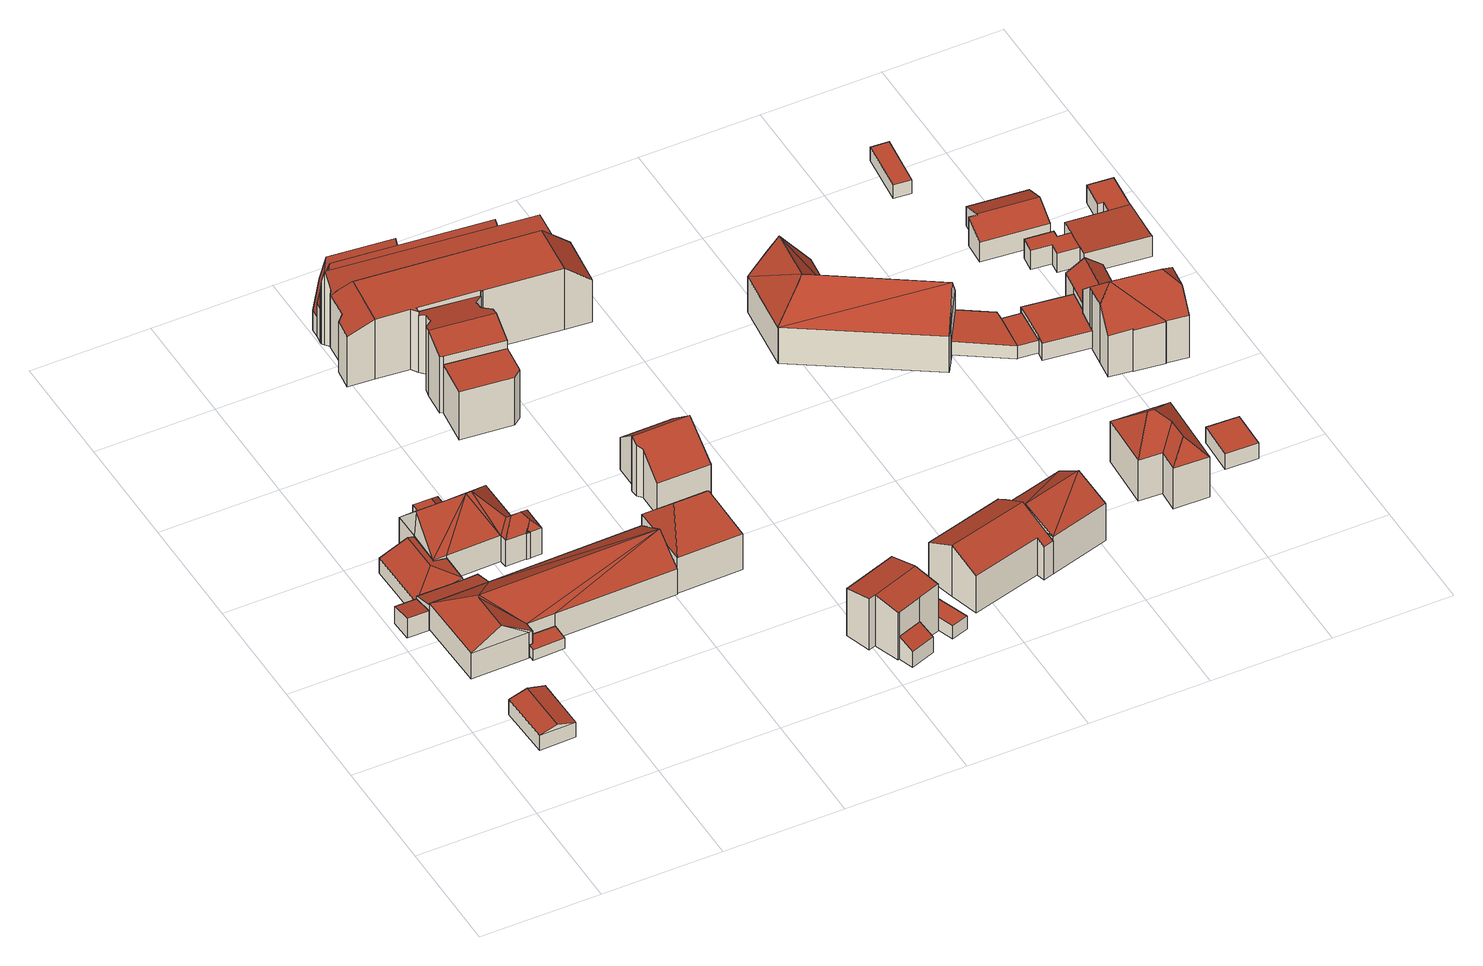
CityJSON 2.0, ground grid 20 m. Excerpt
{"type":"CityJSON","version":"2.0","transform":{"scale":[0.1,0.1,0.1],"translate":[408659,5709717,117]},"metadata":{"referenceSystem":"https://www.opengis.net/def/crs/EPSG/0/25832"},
"CityObjects":{
"building1":{"type":"Building","attributes":{"Gemeindeschluessel":"05978036","Geometrietyp2DReferenz":"3000","function":"31001_2460","roofType":"3100","measuredHeight":3.73},"geometry":[{"type":"MultiSurface","lod":"2","boundaries":[[[0,1,2,3]],[[1,4,5,2]],[[4,6,7,5]],[[6,0,3,7]],[[4,1,8]],[[0,6,9]],[[1,0,9,8]],[[6,4,8,9]],[[3,2,5,7]]],"semantics":{"surfaces":[{"type":"WallSurface"},{"type":"RoofSurface"},{"type":"GroundSurface"}],"values":[0,0,0,0,0,0,1,1,2]}}]},
"building2":{"type":"Building","attributes":{"Gemeindeschluessel":"05978036","Geometrietyp2DReferenz":"3000","function":"31001_1310","roofType":"2100","measuredHeight":3.78},"geometry":[{"type":"MultiSurface","lod":"2","boundaries":[[[10,11,12,13]],[[11,14,15,12]],[[14,16,17,15]],[[16,18,19,17]],[[18,10,13,19]],[[18,16,14,11,10]],[[13,12,15,17,19]]],"semantics":{"surfaces":[{"type":"WallSurface"},{"type":"RoofSurface"},{"type":"GroundSurface"}],"values":[0,0,0,0,0,1,2]}}]},
"building3":{"type":"Building","attributes":{"Gemeindeschluessel":"05978036","Geometrietyp2DReferenz":"3000","function":"31001_2000","roofType":"2100","measuredHeight":4.89},"geometry":[{"type":"MultiSurface","lod":"2","boundaries":[[[20,21,22,23]],[[21,24,25,22]],[[24,26,27,25]],[[26,28,29,27]],[[28,20,23,29]],[[28,26,24,21,20]],[[23,22,25,27,29]]],"semantics":{"surfaces":[{"type":"WallSurface"},{"type":"RoofSurface"},{"type":"GroundSurface"}],"values":[0,0,0,0,0,1,2]}}]},
"building4":{"type":"Building","attributes":{"Gemeindeschluessel":"05978036","Geometrietyp2DReferenz":"3000","function":"31001_2460","roofType":"5000","measuredHeight":4.91},"geometry":[{"type":"MultiSurface","lod":"2","boundaries":[[[30,31,32,33]],[[31,34,35,32]],[[34,36,37,35]],[[36,38,39,37]],[[38,40,41,39]],[[40,42,43,41]],[[42,30,33,43]],[[40,44,45,46]],[[44,38,36,34,47,45]],[[46,45,47,31,30,42]],[[34,31,47]],[[40,38,44]],[[42,40,46]],[[33,32,35,37,39,41,43]]],"semantics":{"surfaces":[{"type":"WallSurface"},{"type":"RoofSurface"},{"type":"GroundSurface"}],"values":[0,0,0,0,0,0,0,1,1,1,0,0,0,2]}}]},
"building5":{"type":"Building","attributes":{"Gemeindeschluessel":"05978036","Geometrietyp2DReferenz":"3000","function":"31001_2000","roofType":"1000","measuredHeight":2.03},"geometry":[{"type":"MultiSurface","lod":"2","boundaries":[[[48,49,50,51]],[[49,52,53,50]],[[52,54,55,53]],[[54,56,57,55]],[[56,58,59,57]],[[58,48,51,59]],[[58,56,54,52,49,48]],[[51,50,53,55,57,59]]],"semantics":{"surfaces":[{"type":"WallSurface"},{"type":"RoofSurface"},{"type":"GroundSurface"}],"values":[0,0,0,0,0,0,1,2]}}]},
"building6":{"type":"Building","attributes":{"Gemeindeschluessel":"05978036","Geometrietyp2DReferenz":"3000","function":"31001_2000","roofType":"5000","measuredHeight":8.38},"geometry":[{"type":"MultiSurface","lod":"2","boundaries":[[[60,61,62,63]],[[61,64,65,62]],[[64,66,67,65]],[[66,68,69,67]],[[68,70,71,69]],[[70,72,73,71]],[[72,74,75,73]],[[74,76,77,75]],[[76,60,63,77]],[[74,78,76]],[[78,74,72]],[[79,78,72,70]],[[80,68,66]],[[80,70,68]],[[81,70,80]],[[70,81,79]],[[80,66,64]],[[61,80,64]],[[61,81,80]],[[81,61,60]],[[78,79,81,60,76]],[[63,62,65,67,69,71,73,75,77]]],"semantics":{"surfaces":[{"type":"WallSurface"},{"type":"RoofSurface"},{"type":"GroundSurface"}],"values":[0,0,0,0,0,0,0,0,0,0,0,1,1,1,1,1,0,1,1,1,1,2]}}]},
"building7":{"type":"Building","attributes":{"Gemeindeschluessel":"05978036","Geometrietyp2DReferenz":"3000","function":"31001_1000","roofType":"5000","measuredHeight":10.23},"geometry":[{"type":"MultiSurface","lod":"2","boundaries":[[[82,83,84,85]],[[83,86,87,84]],[[86,88,89,87]],[[88,90,91,89]],[[90,92,93,91]],[[92,94,95,93]],[[94,96,97,95]],[[96,98,99,97]],[[98,100,101,99]],[[100,102,103,101]],[[102,104,105,103]],[[104,106,107,105]],[[106,108,109,107]],[[108,110,111,109]],[[110,112,113,111]],[[112,114,115,113]],[[114,116,117,115]],[[116,118,119,117]],[[118,82,85,119]],[[120,114,121]],[[122,114,120]],[[122,116,114]],[[122,118,116]],[[118,122,123]],[[124,125,121,114,112]],[[126,127,124,112,110]],[[128,129,126,110,108]],[[128,108,106]],[[129,128,106,104]],[[126,129,104,102]],[[127,126,102,100]],[[125,124,127,100,98]],[[120,121,125,98,96]],[[94,120,96]],[[94,122,120]],[[92,122,94]],[[122,92,130]],[[131,130,92,90]],[[131,90,88]],[[122,130,131,88,86]],[[123,122,86,83]],[[82,123,83]],[[123,82,118]],[[85,84,87,89,91,93,95,97,99,101,103,105,107,109,111,113,115,117,119]]],"semantics":{"surfaces":[{"type":"WallSurface"},{"type":"RoofSurface"},{"type":"GroundSurface"}],"values":[0,0,0,0,0,0,0,0,0,0,0,0,0,0,0,0,0,0,0,1,1,1,1,1,1,1,1,1,1,1,1,1,1,1,1,1,1,1,1,1,1,0,0,2]}}]},
"building8":{"type":"Building","attributes":{"Gemeindeschluessel":"05978036","Geometrietyp2DReferenz":"3000","function":"31001_1000","roofType":"3200","measuredHeight":12.3},"geometry":[{"type":"MultiSurface","lod":"2","boundaries":[[[132,133,134,135]],[[133,136,137,134]],[[136,138,139,137]],[[138,132,135,139]],[[136,133,140]],[[132,138,141]],[[133,132,141,140]],[[138,136,140,141]],[[135,134,137,139]]],"semantics":{"surfaces":[{"type":"WallSurface"},{"type":"RoofSurface"},{"type":"GroundSurface"}],"values":[0,0,0,0,1,1,1,1,2]}}]},
"building9":{"type":"Building","attributes":{"Gemeindeschluessel":"05978036","Geometrietyp2DReferenz":"3000","function":"31001_1000"},"children":["building9-1","building9-2"]},
"building9-1":{"type":"BuildingPart","attributes":{"roofType":"3100","measuredHeight":9.82},"parents":["building9"],"geometry":[{"type":"MultiSurface","lod":"2","boundaries":[[[142,143,144,145,146]],[[143,147,148,144]],[[147,149,150,148]],[[149,151,152,150]],[[151,153,154,152]],[[153,155,156,154]],[[155,157,158,156]],[[157,159,160,161,158]],[[155,153,151,149,147]],[[147,143,142,159,157,155]],[[145,144,148,150,152,154,156,158,161]],[[146,160,159,142]],[[146,145,161,160]]],"semantics":{"surfaces":[{"type":"WallSurface"},{"type":"RoofSurface"},{"type":"GroundSurface"},{"type":"ClosureSurface"}],"values":[0,0,0,0,0,0,0,0,1,1,2,0,3]}}]},
"building9-2":{"type":"BuildingPart","attributes":{"roofType":"2100","measuredHeight":4.39},"parents":["building9"],"geometry":[{"type":"MultiSurface","lod":"2","boundaries":[[[160,162,163,161]],[[162,164,165,163]],[[164,146,145,165]],[[146,164,162,160]],[[161,163,165,145]],[[161,145,146,160]]],"semantics":{"surfaces":[{"type":"WallSurface"},{"type":"RoofSurface"},{"type":"GroundSurface"},{"type":"ClosureSurface"}],"values":[0,0,0,1,2,3]}}]},
"building10":{"type":"Building","attributes":{"Gemeindeschluessel":"05978036","Geometrietyp2DReferenz":"3000","function":"31001_1000","roofType":"3100","measuredHeight":10.67},"geometry":[{"type":"MultiSurface","lod":"2","boundaries":[[[166,167,168,169]],[[167,170,171,168]],[[170,172,173,171]],[[172,174,175,173]],[[174,176,177,175]],[[176,178,179,177]],[[178,180,181,179]],[[180,182,183,181]],[[182,184,185,183]],[[184,166,169,185]],[[180,178,176,174,172,170]],[[170,167,166,184,182,180]],[[169,168,171,173,175,177,179,181,183,185]]],"semantics":{"surfaces":[{"type":"WallSurface"},{"type":"RoofSurface"},{"type":"GroundSurface"}],"values":[0,0,0,0,0,0,0,0,0,0,1,1,2]}}]},
"building11":{"type":"Building","attributes":{"Gemeindeschluessel":"05978036","Geometrietyp2DReferenz":"3000","function":"31001_1000"},"children":["building11-1","building11-2","building11-3","building11-4","building11-5","building11-6"]},
"building11-1":{"type":"BuildingPart","attributes":{"roofType":"5000","measuredHeight":14.18},"parents":["building11"],"geometry":[{"type":"MultiSurface","lod":"2","boundaries":[[[186,187,188,189,190]],[[191,192,193,194,195]],[[196,197,198,199,200]],[[197,186,190,198]],[[201,192,191,202,203,204]],[[203,187,186,204]],[[186,197,196,201,204]],[[190,189,205,195,194,206,199,198]],[[207,188,187,203]],[[205,189,188,207]],[[202,207,203]],[[205,207,202,191,195]],[[208,193,192,201]],[[208,206,194,193]],[[200,208,201,196]],[[200,199,206,208]]],"semantics":{"surfaces":[{"type":"WallSurface"},{"type":"RoofSurface"},{"type":"GroundSurface"},{"type":"ClosureSurface"}],"values":[0,0,0,0,1,1,1,2,0,3,0,3,0,3,0,3]}}]},
"building11-2":{"type":"BuildingPart","attributes":{"roofType":"3100","measuredHeight":12.68},"parents":["building11"],"geometry":[{"type":"MultiSurface","lod":"2","boundaries":[[[209,210,211,212]],[[210,213,214,211]],[[213,215,216,214]],[[215,217,218,216]],[[217,219,220,218]],[[221,222,223,224]],[[222,225,226,223]],[[225,227,228,226]],[[227,229,230,228]],[[229,231,232,233,230]],[[234,209,212,235,236]],[[229,227,225,222,221,237,238,219,217,215,213,210]],[[210,209,234,231,229]],[[212,211,214,216,218,220,239,240,224,223,226,228,230,233,235]],[[238,239,220,219]],[[237,240,239,238]],[[224,240,237,221]],[[236,232,231,234]],[[236,235,233,232]]],"semantics":{"surfaces":[{"type":"WallSurface"},{"type":"RoofSurface"},{"type":"GroundSurface"},{"type":"ClosureSurface"}],"values":[0,0,0,0,0,0,0,0,0,0,0,1,1,2,3,3,3,0,3]}}]},
"building11-3":{"type":"BuildingPart","attributes":{"roofType":"5000","measuredHeight":14.22},"parents":["building11"],"geometry":[{"type":"MultiSurface","lod":"2","boundaries":[[[188,241,242,189]],[[241,243,244,242]],[[245,246,247,248]],[[246,249,250,247]],[[249,251,252,250]],[[251,253,191,195,252]],[[249,246,245,254,255,243,256]],[[243,241,256]],[[241,188,207,202,253,251,249,256]],[[189,242,244,257,258,248,247,250,252,195,205]],[[248,258,254,245]],[[258,257,255,254]],[[257,244,243,255]],[[191,253,202]],[[189,205,207,188]],[[205,195,191,202,207]]],"semantics":{"surfaces":[{"type":"WallSurface"},{"type":"RoofSurface"},{"type":"GroundSurface"},{"type":"ClosureSurface"}],"values":[0,0,0,0,0,0,1,1,1,2,3,3,3,0,3,3]}}]},
"building11-4":{"type":"BuildingPart","attributes":{"roofType":"9999","measuredHeight":11.87},"parents":["building11"],"geometry":[{"type":"MultiSurface","lod":"2","boundaries":[[[259,260,261,220,219]],[[260,262,263,261]],[[262,264,265,263]],[[264,266,267,265]],[[266,268,269,267]],[[268,270,245,248,269]],[[271,272,273,244,243]],[[272,274,275,273]],[[274,276,277,275]],[[276,278,279,277]],[[278,280,221,224,279]],[[276,274,272,271,281]],[[282,270,268,266,264,262]],[[281,282,262,260,259,283,284,280,278,276]],[[240,239,220,261,263,265,267,269,248,258,257,244,273,275,277,279,224]],[[283,238,237,284]],[[238,239,240,237]],[[219,238,283,259]],[[219,220,239,238]],[[254,245,270,282]],[[258,248,245,254]],[[255,254,282,281]],[[257,258,254,255]],[[271,243,255,281]],[[257,255,243,244]],[[237,221,280,284]],[[237,240,224,221]]],"semantics":{"surfaces":[{"type":"WallSurface"},{"type":"RoofSurface"},{"type":"GroundSurface"},{"type":"ClosureSurface"}],"values":[0,0,0,0,0,0,0,0,0,0,0,1,1,1,2,0,3,0,3,0,3,0,3,0,3,0,3]}}]},
"building11-5":{"type":"BuildingPart","attributes":{"roofType":"9999","measuredHeight":9.32},"parents":["building11"],"geometry":[{"type":"MultiSurface","lod":"2","boundaries":[[[285,286,287,232,236]],[[232,287,288,233]],[[287,286,289,288]],[[286,285,290,289]],[[285,236,235,290]],[[233,235,236,232]],[[235,233,288,289,290]]],"semantics":{"surfaces":[{"type":"RoofSurface"},{"type":"WallSurface"},{"type":"GroundSurface"}],"values":[0,1,1,1,1,1,2]}}]},
"building11-6":{"type":"BuildingPart","attributes":{"roofType":"5000","measuredHeight":14.21},"parents":["building11"],"geometry":[{"type":"MultiSurface","lod":"2","boundaries":[[[291,292,293,294]],[[292,295,296,293]],[[295,200,199,296]],[[193,297,298,194]],[[297,291,294,298]],[[208,200,295,299]],[[295,292,291,299]],[[291,297,193,208,299]],[[294,293,296,199,206,194,298]],[[206,199,200,208]],[[193,194,206,208]]],"semantics":{"surfaces":[{"type":"WallSurface"},{"type":"RoofSurface"},{"type":"GroundSurface"},{"type":"ClosureSurface"}],"values":[0,0,0,0,0,1,1,1,2,3,3]}}]},
"building12":{"type":"Building","attributes":{"Gemeindeschluessel":"05978036","Geometrietyp2DReferenz":"3000","function":"31001_2460","roofType":"1000","measuredHeight":2.51},"geometry":[{"type":"MultiSurface","lod":"2","boundaries":[[[300,301,302,303]],[[301,304,305,302]],[[304,306,307,305]],[[306,300,303,307]],[[306,304,301,300]],[[303,302,305,307]]],"semantics":{"surfaces":[{"type":"WallSurface"},{"type":"RoofSurface"},{"type":"GroundSurface"}],"values":[0,0,0,0,1,2]}}]},
"building13":{"type":"Building","attributes":{"Gemeindeschluessel":"05978036","Geometrietyp2DReferenz":"3000","function":"31001_1000"},"children":["building13-1","building13-2"]},
"building13-1":{"type":"BuildingPart","attributes":{"roofType":"3100","measuredHeight":9.9},"parents":["building13"],"geometry":[{"type":"MultiSurface","lod":"2","boundaries":[[[308,309,310,311]],[[309,312,313,310]],[[312,314,315,313]],[[314,316,317,315]],[[316,318,319,317]],[[318,320,321,319]],[[320,322,323,324,321]],[[316,314,312,309,308,325,326,327]],[[327,322,320,318,316]],[[324,328,311,310,313,315,317,319,321]],[[329,323,322,327]],[[328,324,323,330]],[[330,323,329]],[[326,329,327]],[[328,330,325,308,311]],[[325,330,329,326]]],"semantics":{"surfaces":[{"type":"WallSurface"},{"type":"RoofSurface"},{"type":"GroundSurface"},{"type":"ClosureSurface"}],"values":[0,0,0,0,0,0,0,1,1,2,0,3,3,0,3,3]}}]},
"building13-2":{"type":"BuildingPart","attributes":{"roofType":"3100","measuredHeight":9.91},"parents":["building13"],"geometry":[{"type":"MultiSurface","lod":"2","boundaries":[[[323,331,332,324]],[[331,333,334,332]],[[333,335,308,311,334]],[[333,331,336]],[[331,337,336]],[[337,331,323,329,326]],[[336,335,333]],[[335,336,337]],[[324,332,334,311,328]],[[325,308,335]],[[324,328,330,323]],[[328,311,308,325,330]],[[337,326,325,335]],[[329,323,330]],[[326,329,330,325]]],"semantics":{"surfaces":[{"type":"WallSurface"},{"type":"RoofSurface"},{"type":"GroundSurface"},{"type":"ClosureSurface"}],"values":[0,0,0,0,1,1,1,1,2,0,3,3,0,3,3]}}]},
"building14":{"type":"Building","attributes":{"Gemeindeschluessel":"05978036","Geometrietyp2DReferenz":"3000","function":"31001_2460","roofType":"1000","measuredHeight":2.94},"geometry":[{"type":"MultiSurface","lod":"2","boundaries":[[[338,339,340,341]],[[339,342,343,340]],[[342,344,345,343]],[[344,338,341,345]],[[344,342,339,338]],[[341,340,343,345]]],"semantics":{"surfaces":[{"type":"WallSurface"},{"type":"RoofSurface"},{"type":"GroundSurface"}],"values":[0,0,0,0,1,2]}}]},
"building15":{"type":"Building","attributes":{"Gemeindeschluessel":"05978036","Geometrietyp2DReferenz":"3000","function":"31001_1000"},"children":["building15-1","building15-2"]},
"building15-1":{"type":"BuildingPart","attributes":{"roofType":"3100","measuredHeight":13.15},"parents":["building15"],"geometry":[{"type":"MultiSurface","lod":"2","boundaries":[[[346,347,348,349]],[[347,350,351,348]],[[350,352,353,354,351]],[[355,346,349,356,357]],[[358,359,346]],[[346,355,360,358]],[[359,358,361,352]],[[352,350,362,359]],[[346,359,362,347]],[[347,362,350]],[[349,348,351,354,356]],[[353,352,363]],[[357,356,354,353]],[[357,353,363,355]],[[352,361,363]],[[355,363,361,358,360]]],"semantics":{"surfaces":[{"type":"WallSurface"},{"type":"RoofSurface"},{"type":"GroundSurface"},{"type":"ClosureSurface"}],"values":[0,0,0,0,1,1,1,1,0,0,2,0,3,3,0,3]}}]},
"building15-2":{"type":"BuildingPart","attributes":{"roofType":"3100","measuredHeight":13.17},"parents":["building15"],"geometry":[{"type":"MultiSurface","lod":"2","boundaries":[[[364,365,341,366]],[[365,367,345,341]],[[367,357,356,345]],[[353,364,366,354]],[[358,368,369,364]],[[358,364,353,363,361]],[[357,367,368]],[[368,358,360,355,357]],[[365,369,368,367]],[[364,369,365]],[[366,341,345,356,354]],[[354,356,357,353]],[[358,361,358,360]],[[355,363,353,357]],[[358,361,363,355,360]]],"semantics":{"surfaces":[{"type":"WallSurface"},{"type":"RoofSurface"},{"type":"GroundSurface"},{"type":"ClosureSurface"}],"values":[0,0,0,0,1,1,1,1,0,0,2,3,0,3,3]}}]},
"building16":{"type":"Building","attributes":{"Gemeindeschluessel":"05978036","Geometrietyp2DReferenz":"3000","function":"31001_1000","roofType":"5000","measuredHeight":12.05},"geometry":[{"type":"MultiSurface","lod":"2","boundaries":[[[370,371,372,373]],[[371,374,375,372]],[[374,376,377,375]],[[376,378,379,377]],[[378,380,381,379]],[[380,370,373,381]],[[382,380,378]],[[383,384,382,378,376]],[[385,383,376,374]],[[385,374,371]],[[384,383,385,371,370]],[[382,384,370,380]],[[373,372,375,377,379,381]]],"semantics":{"surfaces":[{"type":"WallSurface"},{"type":"RoofSurface"},{"type":"GroundSurface"}],"values":[0,0,0,0,0,0,1,1,1,1,1,1,2]}}]},
"building17":{"type":"Building","attributes":{"Gemeindeschluessel":"05978036","Geometrietyp2DReferenz":"3000","function":"31001_2460","roofType":"1000","measuredHeight":2.66},"geometry":[{"type":"MultiSurface","lod":"2","boundaries":[[[386,387,388,389]],[[387,390,391,388]],[[390,392,393,391]],[[392,394,395,393]],[[394,386,389,395]],[[394,392,390,387,386]],[[389,388,391,393,395]]],"semantics":{"surfaces":[{"type":"WallSurface"},{"type":"RoofSurface"},{"type":"GroundSurface"}],"values":[0,0,0,0,0,1,2]}}]},
"building18":{"type":"Building","attributes":{"Gemeindeschluessel":"05978036","Geometrietyp2DReferenz":"3000","function":"31001_2460","roofType":"1000","measuredHeight":2.5},"geometry":[{"type":"MultiSurface","lod":"2","boundaries":[[[386,394,396,397]],[[394,398,399,396]],[[398,400,401,399]],[[400,386,397,401]],[[400,398,394,386]],[[397,396,399,401]]],"semantics":{"surfaces":[{"type":"WallSurface"},{"type":"RoofSurface"},{"type":"GroundSurface"}],"values":[0,0,0,0,1,2]}}]},
"building19":{"type":"Building","attributes":{"Gemeindeschluessel":"05978036","Geometrietyp2DReferenz":"3000","function":"31001_1000","roofType":"1000","measuredHeight":3.27},"geometry":[{"type":"MultiSurface","lod":"2","boundaries":[[[402,403,399,401]],[[403,404,405,399]],[[404,406,407,405]],[[406,408,409,407]],[[408,410,411,409]],[[410,412,413,411]],[[412,414,415,413]],[[414,402,401,415]],[[414,412,410,408,406,404,403,402]],[[401,399,405,407,409,411,413,415]]],"semantics":{"surfaces":[{"type":"WallSurface"},{"type":"RoofSurface"},{"type":"GroundSurface"}],"values":[0,0,0,0,0,0,0,0,1,2]}}]},
"building20":{"type":"Building","attributes":{"Gemeindeschluessel":"05978036","Geometrietyp2DReferenz":"3000","function":"31001_2460","roofType":"1000","measuredHeight":2.95},"geometry":[{"type":"MultiSurface","lod":"2","boundaries":[[[416,417,418,419]],[[417,420,421,418]],[[420,422,423,421]],[[422,416,419,423]],[[422,420,417,416]],[[419,418,421,423]]],"semantics":{"surfaces":[{"type":"WallSurface"},{"type":"RoofSurface"},{"type":"GroundSurface"}],"values":[0,0,0,0,1,2]}}]},
"building21":{"type":"Building","attributes":{"Gemeindeschluessel":"05978036","Geometrietyp2DReferenz":"3000","function":"31001_2460","roofType":"1000","measuredHeight":2.6},"geometry":[{"type":"MultiSurface","lod":"2","boundaries":[[[424,425,426,427]],[[425,428,429,426]],[[428,430,431,429]],[[430,424,427,431]],[[430,428,425,424]],[[427,426,429,431]]],"semantics":{"surfaces":[{"type":"WallSurface"},{"type":"RoofSurface"},{"type":"GroundSurface"}],"values":[0,0,0,0,1,2]}}]},
"building22":{"type":"Building","attributes":{"Gemeindeschluessel":"05978036","Geometrietyp2DReferenz":"3000","function":"31001_1000"},"children":["building22-1","building22-2"]},
"building22-1":{"type":"BuildingPart","attributes":{"roofType":"5000","measuredHeight":7.06},"parents":["building22"],"geometry":[{"type":"MultiSurface","lod":"2","boundaries":[[[432,433,434,435]],[[433,436,437,434]],[[436,438,439,437]],[[440,441,442,443]],[[441,432,435,442]],[[444,438,436,433]],[[433,432,441,440,444]],[[435,434,437,439,445,443,442]],[[445,439,438,444]],[[445,444,440,443]]],"semantics":{"surfaces":[{"type":"WallSurface"},{"type":"RoofSurface"},{"type":"GroundSurface"},{"type":"ClosureSurface"}],"values":[0,0,0,0,0,1,1,2,3,3]}}]},
"building22-2":{"type":"BuildingPart","attributes":{"roofType":"3300","measuredHeight":13.44},"parents":["building22"],"geometry":[{"type":"MultiSurface","lod":"2","boundaries":[[[446,439,438]],[[446,447,448,439]],[[447,449,450,448]],[[449,451,452,450]],[[451,453,454,452]],[[453,455,456,454]],[[455,457,458,456]],[[457,459,460,458]],[[459,461,462,460]],[[461,463,464,462]],[[463,465,466,464]],[[465,467,468,466]],[[467,469,470,468]],[[469,471,472,470]],[[471,473,474,472]],[[473,475,476,474]],[[475,477,440,443,476]],[[473,471,469,478]],[[453,451,479]],[[457,455,453,479,478]],[[469,467,465,463,461,459,457,478]],[[451,449,447,478,479]],[[447,446,477,475,473,478]],[[439,448,450,452,454,456,458,460,462,464,466,468,470,472,474,476,443,445]],[[438,444,440,477,446]],[[438,439,445,444]],[[445,443,440,444]]],"semantics":{"surfaces":[{"type":"WallSurface"},{"type":"RoofSurface"},{"type":"GroundSurface"},{"type":"ClosureSurface"}],"values":[0,0,0,0,0,0,0,0,0,0,0,0,0,0,0,0,0,1,1,1,1,1,1,2,0,3,3]}}]},
"building23":{"type":"Building","attributes":{"Gemeindeschluessel":"05978036","Geometrietyp2DReferenz":"3000","function":"31001_1000","roofType":"3100","measuredHeight":5.65},"geometry":[{"type":"MultiSurface","lod":"2","boundaries":[[[480,481,482,483]],[[481,484,485,482]],[[484,486,487,485]],[[486,488,489,487]],[[488,490,491,489]],[[490,492,493,491]],[[492,494,495,493]],[[494,480,483,495]],[[490,488,486,484,481,480]],[[480,494,492,490]],[[483,482,485,487,489,491,493,495]]],"semantics":{"surfaces":[{"type":"WallSurface"},{"type":"RoofSurface"},{"type":"GroundSurface"}],"values":[0,0,0,0,0,0,0,0,1,1,2]}}]},
"building24":{"type":"Building","attributes":{"Gemeindeschluessel":"05978036","Geometrietyp2DReferenz":"3000","function":"31001_2000"},"children":["building24-1","building24-2","building24-3"]},
"building24-1":{"type":"BuildingPart","attributes":{"roofType":"1000","measuredHeight":3.64},"parents":["building24"],"geometry":[{"type":"MultiSurface","lod":"2","boundaries":[[[496,497,498,499]],[[497,500,501,498]],[[500,502,503,501]],[[502,504,505,503]],[[504,506,507,505]],[[506,508,509,507]],[[510,496,499,511]],[[510,512,508,506,504,502,500,497,496]],[[499,498,501,503,505,507,509,511]],[[511,509,508,512,510]]],"semantics":{"surfaces":[{"type":"WallSurface"},{"type":"RoofSurface"},{"type":"GroundSurface"},{"type":"ClosureSurface"}],"values":[0,0,0,0,0,0,0,1,2,3]}}]},
"building24-2":{"type":"BuildingPart","attributes":{"roofType":"2100","measuredHeight":4},"parents":["building24"],"geometry":[{"type":"MultiSurface","lod":"2","boundaries":[[[513,514,515,516]],[[514,517,511,515]],[[517,510,511]],[[508,518,519,509]],[[518,520,521,522,519]],[[523,524,525,526,527]],[[524,513,516,525]],[[524,523,520,518,508,512,517,514,513]],[[516,515,511,509,519,522,526,525]],[[512,510,517]],[[508,509,511,510,512]],[[527,521,520,523]],[[527,526,522,521]]],"semantics":{"surfaces":[{"type":"WallSurface"},{"type":"RoofSurface"},{"type":"GroundSurface"},{"type":"ClosureSurface"}],"values":[0,0,0,0,0,0,0,1,2,0,3,0,3]}}]},
"building24-3":{"type":"BuildingPart","attributes":{"roofType":"1000","measuredHeight":3.34},"parents":["building24"],"geometry":[{"type":"MultiSurface","lod":"2","boundaries":[[[528,529,530,531]],[[529,527,526,530]],[[521,532,533,522]],[[532,534,535,533]],[[534,536,537,535]],[[536,528,531,537]],[[536,534,532,521,527,529,528]],[[531,530,526,522,533,535,537]],[[522,526,527,521]]],"semantics":{"surfaces":[{"type":"WallSurface"},{"type":"RoofSurface"},{"type":"GroundSurface"},{"type":"ClosureSurface"}],"values":[0,0,0,0,0,0,1,2,3]}}]}
},
"vertices":[
[114,190,56],[116,98,56],[116,98,27],[114,190,27],[56,97,56],[56,97,27],[53,188,56],[53,188,27],[86,98,64],[84,189,64],
[5,413,56],[4,450,51],[4,450,18],[5,413,18],[39,450,51],[39,450,18],[40,450,51],[40,450,18],[41,413,56],[41,413,18],
[41,413,68],[40,450,56],[40,450,19],[41,413,19],[116,450,56],[116,450,19],[141,451,56],[141,451,19],[142,415,68],[142,415,19],
[39,450,45],[37,560,45],[37,560,16],[39,450,16],[94,560,63],[94,560,16],[94,500,63],[94,500,16],[116,500,59],[116,500,16],[116,450,59],[116,450,16],[40,450,46],[40,450,16],[116,452,59],[85,491,65],[41,450,46],[84,560,65],
[193,278,46],[140,277,46],[140,277,26],[193,278,26],[140,289,46],[140,289,26],[146,290,46],[146,290,26],[146,308,46],[146,308,26],[193,308,46],[193,308,26],
[41,413,70],[142,415,70],[142,415,21],[41,413,21],[394,420,70],[394,420,21],[395,312,70],[395,312,21],[193,308,70],[193,308,21],[146,308,70],[146,308,21],[146,290,70],[146,290,21],[140,289,70],[140,289,21],[44,288,70],[44,288,21],[95,289,103],[94,358,103],[395,366,105],[96,361,105],
[94,560,64],[94,606,64],[94,606,14],[94,560,14],[124,607,64],[124,607,14],[124,621,64],[124,621,14],[165,621,64],[165,621,14],[165,607,64],[165,607,14],[207,608,64],[207,608,14],[238,609,64],[238,609,14],[239,534,64],[239,534,14],[266,534,64],[266,534,14],[266,489,64],[266,489,14],[247,489,64],[247,489,14],[247,488,64],[247,488,14],[241,488,64],[241,488,14],[241,489,64],[241,489,14],[207,489,64],[207,489,14],[206,502,64],[206,502,14],[116,500,64],[116,500,14],[94,500,64],[94,500,14],[186,555,116],[223,519,80],[177,555,116],[94,553,117],[228,511,86],[223,517,80],[253,502,76],[244,512,86],[244,490,66],[244,492,66],[145,587,84],[145,601,84],
[394,420,91],[502,422,91],[502,422,22],[394,420,22],[504,314,91],[504,314,22],[395,312,91],[395,312,22],[476,367,145],[418,366,145],
[610,29,119],[608,28,119],[608,28,28],[610,29,28],[610,29,72],[593,71,127],[593,71,28],[581,67,127],[581,67,28],[567,110,119],[567,110,28],[658,142,119],[658,142,28],[674,100,127],[674,100,28],[689,57,119],[689,57,28],[652,44,119],[652,44,72],[652,44,28],
[661,19,58],[661,19,28],[619,4,58],[619,4,28],
[451,595,80],[539,596,80],[539,596,18],[451,595,18],[539,545,125],[539,545,18],[540,481,80],[540,481,18],[452,481,80],[452,481,18],[452,525,111],[452,525,18],[445,532,116],[445,532,18],[444,544,125],[444,544,18],[444,546,123],[444,546,18],[451,553,117],[451,553,18],
[478,1035,147],[485,1027,113],[485,1027,104],[485,1027,4],[478,1035,4],[203,1058,68],[205,1072,68],[205,1072,41],[205,1072,4],[203,1058,4],[337,1058,113],[471,1044,113],[471,1044,4],[337,1058,4],[337,1058,101],[215,1071,113],[211,1057,104],[213,1057,113],[221,1063,146],[213,1057,4],[215,1071,4],[213,1057,104],[215,1071,101],
[284,840,113],[288,881,131],[288,881,4],[284,840,4],[290,894,127],[290,894,4],[304,906,123],[304,906,4],[306,925,118],[306,925,4],[299,933,115],[299,933,4],[399,928,114],[384,916,118],[384,916,4],[399,928,4],[382,898,123],[382,898,4],[394,883,127],[394,883,4],[392,869,131],[392,869,4],[388,827,112],[388,827,97],[388,827,4],[289,839,113],[289,839,4],[289,839,97],[399,932,112],[300,943,113],[300,943,4],[399,932,4],
[544,1021,104],[544,1021,4],[557,1004,104],[557,1004,4],[211,1042,104],[212,1043,113],[212,1043,4],[211,1042,4],[206,1050,147],[206,1050,4],[203,1054,126],[203,1054,4],[203,1058,104],[246,1038,104],[539,1006,104],[540,1014,146],[539,1006,4],[246,1038,4],
[299,933,121],[291,944,121],[291,944,4],[236,950,120],[236,950,4],[192,954,101],[192,954,4],[196,988,101],[196,988,4],[207,997,105],[207,997,4],[211,1042,105],[557,1004,108],[583,1001,86],[583,1001,4],[573,913,86],[573,913,4],[530,917,123],[530,917,4],[403,931,122],[403,931,4],[399,928,122],[539,1006,123],[246,1038,120],[300,943,121],[399,932,122],
[282,775,97],[368,766,97],[382,777,97],[382,777,4],[368,766,4],[282,775,4],
[216,1086,101],[324,1075,101],[324,1075,4],[216,1086,4],[331,1066,146],[331,1066,4],[206,1087,42],[206,1087,4],[223,1078,146],
[704,106,54],[728,40,54],[728,40,29],[704,106,29],[699,31,54],[699,31,29],[676,97,54],[676,97,29],
[895,90,91],[878,85,91],[878,85,27],[895,90,27],[874,99,99],[874,99,27],[757,67,99],[757,67,27],[743,115,126],[743,115,27],[730,164,99],[730,164,27],[864,201,99],[864,201,27],[869,186,107],[869,186,99],[869,186,27],[891,104,99],[879,149,124],[878,152,126],[878,152,27],[878,152,122],[878,152,99],
[971,214,99],[971,214,27],[997,119,99],[997,119,27],[895,90,99],[982,174,126],[880,146,126],
[807,813,44],[812,862,44],[812,862,15],[807,813,15],[881,855,44],[881,855,15],[875,806,44],[875,806,15],
[1028,646,85],[990,587,85],[990,587,15],[1028,646,15],[974,562,85],[974,562,15],[764,696,85],[764,696,84],[764,696,15],[869,747,85],[869,747,15],[869,747,84],[817,722,146],[1001,604,146],[830,728,130],[803,715,130],[990,587,121],[764,697,85],
[777,816,84],[807,813,84],[777,816,15],[875,806,84],[826,811,146],[807,813,122],
[1185,274,96],[1180,142,96],[1180,142,18],[1185,274,18],[1121,144,96],[1121,144,18],[1123,181,96],[1123,181,18],[1084,183,96],[1084,183,18],[1088,278,96],[1088,278,18],[1124,229,139],[1153,209,123],[1135,228,139],[1152,172,123],
[1071,534,49],[990,587,49],[990,587,23],[1071,534,23],[1028,646,49],[1028,646,23],[1079,613,49],[1079,613,23],[1078,598,49],[1078,598,23],
[1078,598,24],[1071,534,24],[1110,595,49],[1110,595,24],[1104,530,49],[1104,530,24],
[1104,530,57],[1110,595,57],[1111,599,57],[1111,599,24],[1192,588,57],[1192,588,24],[1186,544,57],[1186,544,24],[1184,545,57],[1184,545,24],[1178,504,57],[1178,504,24],[1101,514,57],[1101,514,24],
[1226,181,52],[1228,246,52],[1228,246,22],[1226,181,22],[1282,244,52],[1282,244,22],[1280,179,52],[1280,179,22],
[1090,1028,39],[1120,1026,39],[1120,1026,13],[1090,1028,13],[1110,936,39],[1110,936,13],[1081,939,39],[1081,939,13],
[1196,620,71],[1225,616,92],[1225,616,22],[1196,620,22],[1252,612,71],[1252,612,22],[1241,537,71],[1241,537,22],[1186,544,71],[1192,588,71],[1192,588,22],[1186,544,22],[1214,540,92],[1214,540,22],
[1241,537,103],[1274,532,103],[1274,532,22],[1310,527,103],[1310,527,22],[1305,495,135],[1305,495,22],[1299,454,135],[1299,454,22],[1294,422,103],[1294,422,22],[1259,427,103],[1259,427,22],[1258,427,103],[1258,427,22],[1258,426,102],[1258,426,22],[1208,433,101],[1208,433,22],[1208,434,103],[1208,434,22],[1170,439,102],[1170,439,22],[1174,472,135],[1174,472,22],[1178,504,134],[1178,504,22],[1180,514,134],[1180,514,22],[1184,545,103],[1184,545,22],[1186,544,103],[1200,489,156],[1279,478,156],
[1238,781,75],[1234,741,56],[1234,741,19],[1238,781,19],[1124,752,56],[1124,752,19],[1127,791,74],[1127,791,19],[1140,789,75],[1140,789,19],[1140,791,75],[1140,791,19],[1144,831,56],[1144,831,19],[1242,821,56],[1242,821,19],
[1214,681,54],[1216,700,54],[1216,700,17],[1214,681,17],[1183,704,54],[1183,704,17],[1186,731,54],[1186,731,17],[1232,726,54],[1232,726,17],[1231,714,54],[1231,714,17],[1253,712,54],[1253,712,17],[1249,677,54],[1249,677,17],[1253,711,54],
[1352,647,57],[1247,659,57],[1247,659,17],[1352,647,17],[1249,677,56],[1256,738,52],[1256,738,17],[1325,731,52],[1325,731,51],[1325,731,17],[1359,728,52],[1352,655,57],[1352,655,17],[1359,728,17],[1359,728,51],
[1365,792,51],[1360,742,51],[1360,742,17],[1365,792,17],[1327,751,51],[1327,751,17],[1318,752,51],[1318,752,17],[1323,796,51],[1323,796,17]
]}
